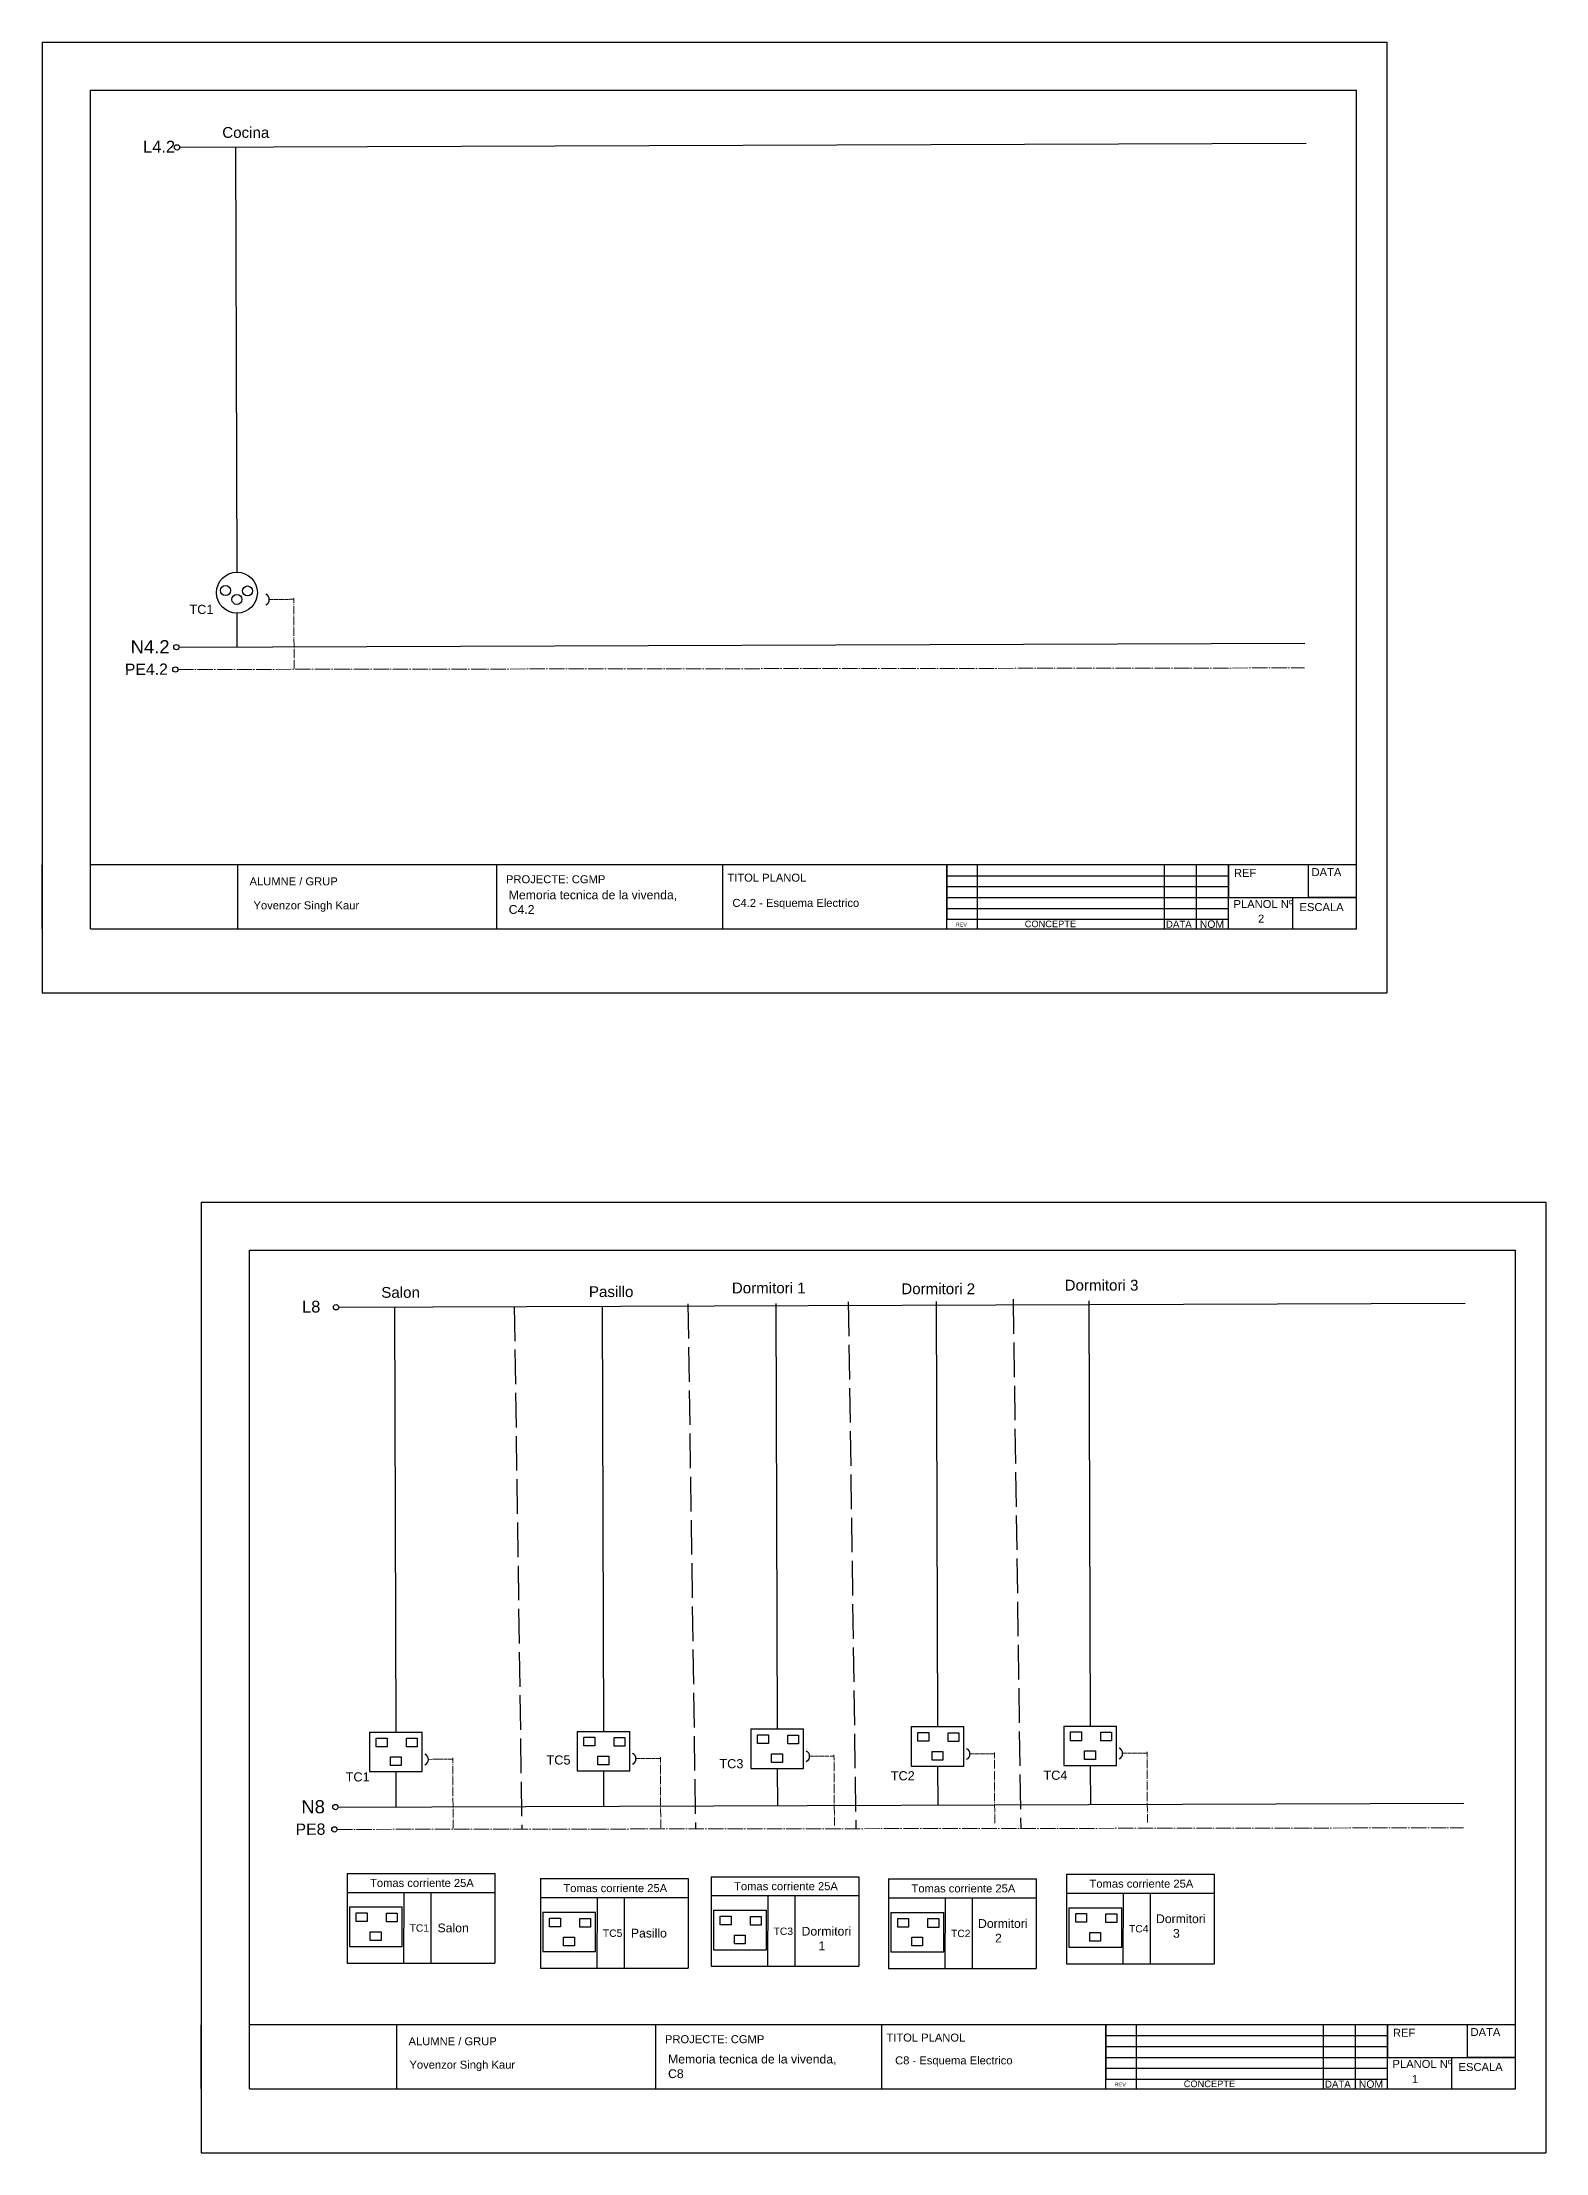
# Model space of a CAD drawing. Header units: millimetres. Extents: x 2377 to 4712, y -254 to 3188.
# Drawn here: x 3315 to 3785, y -254 to 406 of the extents above; entities that cross this region are included whole.
import ezdxf

# ---------------------------------------------------------------- set-up
doc = ezdxf.new("R2010")
doc.units = ezdxf.units.MM
doc.linetypes.add('ACAD_ISO02W100', pattern=[15, 12, -3])
doc.linetypes.add('ACAD_ISO04W100', pattern=[30, 24, -3, 0, -3])
doc.layers.add('Neutro', color=7, linetype='Continuous', true_color=0x2776bb)
doc.layers.add('Tierra', color=7, linetype='Continuous', true_color=0x58ba48)
doc.styles.get("Standard").update_dxf_attribs({"font": 'arial.ttf'})

msp = doc.modelspace()

# ---------------------------------------------------------------- linework, layer by layer
at = {"transparency": 33554687}
for p, q in [((3315.06, 405.75), (3735.06, 405.75)), ((3315.06, 405.75), (3315.06, 108.75)), ((3735.06, 405.75), (3735.06, 108.75)), ((3735.06, 405.75), (3735.06, 390.75)), ((3330.11, 128.75), (3330.11, 390.75)), ((3330.11, 390.75), (3725.6, 390.75)), ((3725.6, 128.75), (3725.6, 390.75)), ((3358.06, 372.96), (3709.91, 374.2)), ((3375.41, 373.02), (3375.88, 240.17)), ((3315.06, 128.75), (3315.06, 148.75)), ((3725.6, 148.75), (3330.11, 148.75)), ((3376.11, 128.75), (3376.11, 148.75)), ((3457.11, 128.75), (3457.11, 148.75)), ((3527.61, 128.75), (3527.61, 148.75)), ((3597.61, 128.75), (3597.61, 148.75)), ((3597.61, 148.75), (3597.61, 145.35)), ((3597.61, 145.35), (3685.62, 145.35)), ((3597.61, 145.35), (3597.61, 141.95)), ((3607.17, 128.75), (3607.17, 148.75)), ((3665.62, 128.75), (3665.62, 148.75)), ((3675.62, 128.75), (3675.62, 148.75)), ((3685.62, 128.75), (3685.62, 148.75)), ((3685.62, 148.75), (3685.62, 138.55)), ((3710.64, 138.55), (3710.64, 148.75)), ((3725.6, 128.75), (3725.6, 148.75)), ((3597.61, 141.95), (3685.62, 141.95)), ((3597.61, 141.95), (3597.61, 138.55)), ((3597.61, 138.55), (3685.62, 138.55)), ((3597.61, 138.55), (3597.61, 135.15)), ((3685.62, 138.55), (3725.6, 138.55)), ((3685.62, 138.55), (3705.61, 138.55)), ((3705.61, 138.55), (3705.61, 128.75)), ((3725.6, 138.55), (3710.64, 138.55)), ((3597.61, 135.15), (3597.61, 131.75)), ((3597.61, 135.15), (3685.62, 135.15)), ((3330.11, 128.75), (3376.11, 128.75)), ((3376.11, 128.75), (3457.11, 128.75)), ((3457.11, 128.75), (3527.61, 128.75)), ((3527.61, 128.75), (3597.61, 128.75)), ((3597.61, 131.75), (3685.62, 131.75)), ((3597.61, 128.75), (3607.17, 128.75)), ((3607.17, 128.75), (3665.62, 128.75)), ((3665.62, 128.75), (3675.62, 128.75)), ((3675.62, 128.75), (3685.62, 128.75)), ((3685.62, 128.75), (3705.61, 128.75)), ((3705.61, 128.75), (3725.6, 128.75)), ((3315.06, 108.75), (3735.06, 108.75)), ((3364.73, 43.37), (3784.73, 43.37)), ((3364.73, 43.37), (3364.73, -253.63)), ((3784.73, 43.37), (3784.73, -253.63)), ((3784.73, 43.37), (3784.73, 28.37)), ((3379.78, -233.63), (3379.78, 28.37)), ((3379.78, 28.37), (3775.27, 28.37)), ((3775.27, -233.63), (3775.27, 28.37)), ((3407.73, 10.58), (3759.57, 11.82)), ((3425.08, 10.64), (3425.55, -122.21)), ((3489.94, 10.87), (3490.41, -121.98)), ((3544.19, 11.65), (3544.65, -121.2)), ((3594.27, 12.36), (3594.74, -120.49)), ((3641.96, 12.53), (3642.43, -120.32)), ((3417.3, -122.21), (3417.3, -134.53)), ((3417.3, -122.21), (3433.79, -122.21)), ((3419.42, -124.05), (3422.8, -124.05)), ((3419.42, -126.77), (3419.42, -124.05)), ((3422.8, -124.05), (3422.8, -126.77)), ((3428.84, -124.13), (3432.23, -124.13)), ((3428.84, -126.85), (3428.84, -124.13)), ((3432.23, -124.13), (3432.23, -126.85)), ((3433.79, -134.53), (3433.79, -122.21)), ((3482.16, -121.98), (3482.16, -134.31)), ((3482.16, -121.98), (3498.65, -121.98)), ((3484.27, -123.82), (3487.66, -123.82)), ((3484.27, -126.54), (3484.27, -123.82)), ((3487.66, -123.82), (3487.66, -126.54)), ((3493.7, -123.91), (3497.09, -123.91)), ((3493.7, -126.62), (3493.7, -123.91)), ((3497.09, -123.91), (3497.09, -126.62)), ((3498.65, -134.31), (3498.65, -121.98)), ((3536.41, -121.2), (3536.41, -133.53)), ((3536.41, -121.2), (3552.9, -121.2)), ((3538.52, -123.05), (3541.91, -123.05)), ((3538.52, -125.76), (3538.52, -123.05)), ((3541.91, -123.05), (3541.91, -125.76)), ((3547.95, -123.13), (3551.33, -123.13)), ((3547.95, -125.85), (3547.95, -123.13)), ((3551.33, -123.13), (3551.33, -125.85)), ((3552.9, -133.53), (3552.9, -121.2)), ((3586.5, -120.49), (3586.5, -132.81)), ((3586.5, -120.49), (3602.99, -120.49)), ((3588.61, -122.33), (3591.99, -122.33)), ((3588.61, -125.04), (3588.61, -122.33)), ((3591.99, -125.04), (3588.61, -125.04)), ((3591.99, -122.33), (3591.99, -125.04)), ((3598.03, -122.41), (3601.42, -122.41)), ((3598.03, -125.13), (3598.03, -122.41)), ((3601.42, -125.13), (3598.03, -125.13)), ((3601.42, -122.41), (3601.42, -125.13)), ((3602.99, -132.81), (3602.99, -120.49)), ((3634.18, -120.32), (3634.18, -132.65)), ((3634.18, -120.32), (3650.67, -120.32)), ((3636.29, -122.16), (3639.68, -122.16)), ((3636.29, -124.88), (3636.29, -122.16)), ((3639.68, -124.88), (3636.29, -124.88)), ((3639.68, -122.16), (3639.68, -124.88)), ((3645.72, -122.25), (3649.11, -122.25)), ((3645.72, -124.96), (3645.72, -122.25)), ((3649.11, -124.96), (3645.72, -124.96)), ((3649.11, -122.25), (3649.11, -124.96)), ((3650.67, -132.65), (3650.67, -120.32)), ((3422.8, -126.77), (3419.42, -126.77)), ((3423.8, -129.96), (3427.19, -129.96)), ((3423.8, -132.68), (3423.8, -129.96)), ((3427.19, -129.96), (3427.19, -132.68)), ((3432.23, -126.85), (3428.84, -126.85)), ((3487.66, -126.54), (3484.27, -126.54)), ((3488.66, -129.73), (3492.05, -129.73)), ((3488.66, -132.45), (3488.66, -129.73)), ((3492.05, -129.73), (3492.05, -132.45)), ((3497.09, -126.62), (3493.7, -126.62)), ((3541.91, -125.76), (3538.52, -125.76)), ((3542.91, -128.95), (3546.3, -128.95)), ((3542.91, -131.67), (3542.91, -128.95)), ((3546.3, -131.67), (3542.91, -131.67)), ((3546.3, -128.95), (3546.3, -131.67)), ((3551.33, -125.85), (3547.95, -125.85)), ((3593, -128.24), (3596.38, -128.24)), ((3593, -130.95), (3593, -128.24)), ((3596.38, -130.95), (3593, -130.95)), ((3596.38, -128.24), (3596.38, -130.95)), ((3640.68, -128.07), (3644.07, -128.07)), ((3640.68, -130.79), (3640.68, -128.07)), ((3644.07, -130.79), (3640.68, -130.79)), ((3644.07, -128.07), (3644.07, -130.79)), ((3417.3, -134.53), (3433.79, -134.53)), ((3427.19, -132.68), (3423.8, -132.68)), ((3482.16, -134.31), (3498.65, -134.31)), ((3492.05, -132.45), (3488.66, -132.45)), ((3536.41, -133.53), (3552.9, -133.53)), ((3586.5, -132.81), (3602.99, -132.81)), ((3634.18, -132.65), (3650.67, -132.65)), ((3410.33, -166.36), (3456.41, -166.36)), ((3410.33, -166.36), (3410.33, -172.26)), ((3456.41, -166.36), (3456.41, -172.26)), ((3470.72, -167.98), (3516.8, -167.98)), ((3470.72, -167.98), (3470.72, -173.89)), ((3516.8, -167.98), (3516.8, -173.89)), ((3524.04, -167.39), (3570.13, -167.39)), ((3524.04, -167.39), (3524.04, -173.29)), ((3570.13, -167.39), (3570.13, -173.29)), ((3579.46, -168.07), (3625.55, -168.07)), ((3579.46, -168.07), (3579.46, -173.97)), ((3625.55, -168.07), (3625.55, -173.97)), ((3635.06, -166.59), (3681.15, -166.59)), ((3635.06, -166.59), (3635.06, -172.5)), ((3681.15, -166.59), (3681.15, -172.5)), ((3410.33, -172.26), (3410.33, -194.34)), ((3410.33, -172.26), (3456.41, -172.26)), ((3411.04, -176.84), (3411.04, -189.17)), ((3411.04, -176.84), (3427.53, -176.84)), ((3427.53, -189.17), (3427.53, -176.84)), ((3428.01, -194.34), (3428.11, -172.26)), ((3436.43, -172.26), (3436.43, -194.34)), ((3456.41, -172.26), (3456.41, -194.34)), ((3470.72, -173.89), (3470.72, -195.96)), ((3470.72, -173.89), (3516.8, -173.89)), ((3488.4, -195.96), (3488.5, -173.89)), ((3496.82, -173.89), (3496.82, -195.96)), ((3516.8, -173.89), (3516.8, -195.96)), ((3524.04, -173.29), (3524.04, -195.37)), ((3524.04, -173.29), (3570.13, -173.29)), ((3524.76, -177.87), (3524.76, -190.2)), ((3524.76, -177.87), (3541.25, -177.87)), ((3541.25, -190.2), (3541.25, -177.87)), ((3541.73, -195.37), (3541.83, -173.29)), ((3550.14, -173.29), (3550.14, -195.37)), ((3570.13, -173.29), (3570.13, -195.37)), ((3579.46, -173.97), (3579.46, -196.05)), ((3579.46, -173.97), (3625.55, -173.97)), ((3597.15, -196.05), (3597.25, -173.97)), ((3605.57, -173.97), (3605.57, -196.05)), ((3625.55, -173.97), (3625.55, -196.05)), ((3635.06, -172.5), (3635.06, -194.57)), ((3635.06, -172.5), (3681.15, -172.5)), ((3635.78, -177.08), (3635.78, -189.4)), ((3635.78, -177.08), (3652.27, -177.08)), ((3652.27, -189.4), (3652.27, -177.08)), ((3652.75, -194.57), (3652.85, -172.5)), ((3661.17, -172.5), (3661.17, -194.57)), ((3681.15, -172.5), (3681.15, -194.57)), ((3413.15, -178.68), (3416.54, -178.68)), ((3413.15, -181.4), (3413.15, -178.68)), ((3416.54, -181.4), (3413.15, -181.4)), ((3416.54, -178.68), (3416.54, -181.4)), ((3417.54, -184.59), (3420.93, -184.59)), ((3417.54, -187.31), (3417.54, -184.59)), ((3420.93, -184.59), (3420.93, -187.31)), ((3422.58, -178.77), (3425.97, -178.77)), ((3422.58, -181.48), (3422.58, -178.77)), ((3425.97, -181.48), (3422.58, -181.48)), ((3425.97, -178.77), (3425.97, -181.48)), ((3471.43, -178.46), (3471.43, -190.79)), ((3471.43, -178.46), (3487.92, -178.46)), ((3473.54, -180.31), (3476.93, -180.31)), ((3473.54, -183.02), (3473.54, -180.31)), ((3476.93, -183.02), (3473.54, -183.02)), ((3476.93, -180.31), (3476.93, -183.02)), ((3482.97, -180.39), (3486.36, -180.39)), ((3482.97, -183.11), (3482.97, -180.39)), ((3486.36, -183.11), (3482.97, -183.11)), ((3486.36, -180.39), (3486.36, -183.11)), ((3487.92, -190.79), (3487.92, -178.46)), ((3526.87, -179.71), (3530.26, -179.71)), ((3526.87, -182.43), (3526.87, -179.71)), ((3530.26, -182.43), (3526.87, -182.43)), ((3530.26, -179.71), (3530.26, -182.43)), ((3536.3, -179.8), (3539.68, -179.8)), ((3536.3, -182.51), (3536.3, -179.8)), ((3539.68, -182.51), (3536.3, -182.51)), ((3539.68, -179.8), (3539.68, -182.51)), ((3580.18, -178.55), (3580.18, -190.88)), ((3580.18, -178.55), (3596.67, -178.55)), ((3582.29, -180.4), (3585.68, -180.4)), ((3582.29, -183.11), (3582.29, -180.4)), ((3585.68, -183.11), (3582.29, -183.11)), ((3585.68, -180.4), (3585.68, -183.11)), ((3591.72, -180.48), (3595.11, -180.48)), ((3591.72, -183.2), (3591.72, -180.48)), ((3595.11, -183.2), (3591.72, -183.2)), ((3595.11, -180.48), (3595.11, -183.2)), ((3596.67, -190.88), (3596.67, -178.55)), ((3637.89, -178.92), (3641.28, -178.92)), ((3637.89, -181.63), (3637.89, -178.92)), ((3641.28, -181.63), (3637.89, -181.63)), ((3641.28, -178.92), (3641.28, -181.63)), ((3647.32, -179), (3650.71, -179)), ((3647.32, -181.72), (3647.32, -179)), ((3650.71, -181.72), (3647.32, -181.72)), ((3650.71, -179), (3650.71, -181.72)), ((3411.04, -189.17), (3427.53, -189.17)), ((3420.93, -187.31), (3417.54, -187.31)), ((3471.43, -190.79), (3487.92, -190.79)), ((3477.93, -186.22), (3481.32, -186.22)), ((3477.93, -188.93), (3477.93, -186.22)), ((3481.32, -188.93), (3477.93, -188.93)), ((3481.32, -186.22), (3481.32, -188.93)), ((3524.76, -190.2), (3541.25, -190.2)), ((3531.26, -185.62), (3534.65, -185.62)), ((3531.26, -188.34), (3531.26, -185.62)), ((3534.65, -188.34), (3531.26, -188.34)), ((3534.65, -185.62), (3534.65, -188.34)), ((3580.18, -190.88), (3596.67, -190.88)), ((3586.68, -186.31), (3590.07, -186.31)), ((3586.68, -189.02), (3586.68, -186.31)), ((3590.07, -189.02), (3586.68, -189.02)), ((3590.07, -186.31), (3590.07, -189.02)), ((3635.78, -189.4), (3652.27, -189.4)), ((3642.28, -184.83), (3645.67, -184.83)), ((3642.28, -187.54), (3642.28, -184.83)), ((3645.67, -187.54), (3642.28, -187.54)), ((3645.67, -184.83), (3645.67, -187.54)), ((3410.33, -194.34), (3456.41, -194.34)), ((3470.72, -195.96), (3516.8, -195.96)), ((3524.04, -195.37), (3570.13, -195.37)), ((3579.46, -196.05), (3625.55, -196.05)), ((3635.06, -194.57), (3681.15, -194.57)), ((3364.73, -233.63), (3364.73, -213.63)), ((3775.27, -213.63), (3379.78, -213.63)), ((3425.78, -233.63), (3425.78, -213.63)), ((3506.78, -233.63), (3506.78, -213.63)), ((3577.28, -233.63), (3577.28, -213.63)), ((3647.28, -233.63), (3647.28, -213.63)), ((3647.28, -213.63), (3647.28, -217.03)), ((3647.28, -217.03), (3735.29, -217.03)), ((3647.28, -217.03), (3647.28, -220.43)), ((3656.84, -233.63), (3656.84, -213.63)), ((3715.29, -233.63), (3715.29, -213.63)), ((3725.29, -233.63), (3725.29, -213.63)), ((3735.29, -233.63), (3735.29, -213.63)), ((3735.29, -213.63), (3735.29, -223.83)), ((3760.31, -223.83), (3760.31, -213.63)), ((3775.27, -233.63), (3775.27, -213.63)), ((3647.28, -220.43), (3735.29, -220.43)), ((3647.28, -220.43), (3647.28, -223.83)), ((3647.28, -223.83), (3735.29, -223.83)), ((3647.28, -223.83), (3647.28, -227.23)), ((3735.29, -223.83), (3775.27, -223.83)), ((3735.29, -223.83), (3755.28, -223.83)), ((3755.28, -223.83), (3755.28, -233.63)), ((3775.27, -223.83), (3760.31, -223.83)), ((3647.28, -227.23), (3647.28, -230.63)), ((3647.28, -227.23), (3735.29, -227.23)), ((3647.28, -230.63), (3735.29, -230.63)), ((3379.78, -233.63), (3425.78, -233.63)), ((3425.78, -233.63), (3506.78, -233.63)), ((3506.78, -233.63), (3577.28, -233.63)), ((3577.28, -233.63), (3647.28, -233.63)), ((3647.28, -233.63), (3656.84, -233.63)), ((3656.84, -233.63), (3715.29, -233.63)), ((3715.29, -233.63), (3725.29, -233.63)), ((3725.29, -233.63), (3735.29, -233.63)), ((3735.29, -233.63), (3755.28, -233.63)), ((3755.28, -233.63), (3775.27, -233.63)), ((3364.73, -253.63), (3784.73, -253.63))]:
    msp.add_line(p, q, dxfattribs=at)
at = {"linetype": 'ACAD_ISO02W100', "ltscale": 0.9, "transparency": 33554687}
for p, q in [((3462.52, 10.78), (3464.86, -152.52)), ((3516.77, 11.55), (3519.12, -152.44)), ((3566.86, 12.27), (3569.21, -152.37)), ((3618.34, 13.01), (3620.71, -152.3))]:
    msp.add_line(p, q, dxfattribs=at)
at = {"transparency": 33554687}
for centre, radius in [((3357.16, 372.9), 0.83), ((3375.88, 233.78), 6.39), ((3372.3, 234.43), 1.56), ((3375.86, 231.67), 1.56), ((3379.21, 234.31), 1.56), ((3406.83, 10.52), 0.83)]:
    msp.add_circle(centre, radius, dxfattribs=at)
at = {"layer": 'Neutro', "transparency": 33554687}
for p, q in [((3375.88, 227.4), (3375.88, 216.73)), ((3709.43, 217.9), (3357.8, 216.66)), ((3425.55, -134.53), (3425.55, -145.65)), ((3490.41, -134.31), (3490.41, -145.42)), ((3544.67, -133.53), (3544.71, -145.23)), ((3594.74, -132.81), (3594.78, -145.05)), ((3642.43, -132.65), (3642.47, -144.89)), ((3759.1, -144.48), (3407.47, -145.71))]:
    msp.add_line(p, q, dxfattribs=at)
for centre in [(3356.97, 216.75), (3406.64, -145.63)]:
    msp.add_circle(centre, 0.83, dxfattribs=at)
at = {"layer": 'Tierra', "linetype": 'ACAD_ISO04W100', "lineweight": 15, "ltscale": 0.05, "transparency": 33554687}
for p, q in [((3393.61, 231.7), (3386.11, 231.67)), ((3443.28, -130.68), (3435.78, -130.71)), ((3508.14, -130.45), (3500.64, -130.48)), ((3562.38, -129.67), (3554.88, -129.71)), ((3612.47, -128.96), (3604.97, -128.99)), ((3660.16, -128.79), (3652.66, -128.82))]:
    msp.add_line(p, q, dxfattribs=at)
at = {"layer": 'Tierra', "linetype": 'ACAD_ISO04W100', "lineweight": 15, "ltscale": 0.11, "transparency": 33554687}
for p, q in [((3393.75, 210.05), (3393.61, 232.1)), ((3443.42, -152.33), (3443.28, -130.28)), ((3508.28, -152.1), (3508.14, -130.05)), ((3562.52, -151.33), (3562.38, -129.28)), ((3612.61, -150.61), (3612.47, -128.56)), ((3660.3, -150.44), (3660.16, -128.39))]:
    msp.add_line(p, q, dxfattribs=at)
at = {"layer": 'Tierra', "color": 85, "linetype": 'ACAD_ISO04W100', "lineweight": 15, "ltscale": 0.2, "true_color": 0x58ba48, "transparency": 33554687}
for p, q in [((3357.5, 209.78), (3709.37, 210.27)), ((3407.17, -152.6), (3759.04, -152.11))]:
    msp.add_line(p, q, dxfattribs=at)
at = {"layer": 'Tierra', "transparency": 33554687}
for centre in [(3356.67, 209.77), (3406.34, -152.6)]:
    msp.add_circle(centre, 0.83, dxfattribs=at)
for centre in [(3384.19, 231.62), (3433.86, -130.76), (3498.72, -130.53), (3552.96, -129.76), (3603.05, -129.04), (3650.74, -128.87)]:
    msp.add_arc(centre, 1.81, 294.98925, 65.01075, dxfattribs=at)

# ---------------------------------------------------------------- texts
at = {"transparency": 33554687, "attachment_point": 1}
for s, width, gutter_width, heights, insert, char_height in [('Cocina', 84.2878, 16.88, [0], (3371.3, 379.24), 3.377), ('TC1', 51.0022, 14.23, [0], (3361.05, 229.98), 2.846), ('PROJECTE: CGMP', 37.0564, 12.5, [0], (3459.92, 145.49), 2.5), ('TITOL PLANOL', 34.1105, 12.5, [0], (3529.08, 145.99), 2.5), ('REF', 14.591, 12.5, [0], (3687.33, 147.49), 2.5), ('DATA', 13.3924, 12.5, [0], (3711.55, 147.72), 2.5), ('ALUMNE / GRUP', 48.2644, 12.5, [0], (3379.82, 144.83), 2.5), ('C4.2 - Esquema Electrico', 63.5407, 12.5, [0], (3530.66, 138.1), 2.5), ('PLANOL Nº', 23.5912, 12.5, [4.44], (3687.18, 137.76), 2.5), ('2', 63.5407, 12.5, [0], (3694.83, 133.19), 2.5), ('ESCALA', 18.9792, 12.5, [0], (3707.8, 136.8), 2.5), ('REV', 3.8206, 6.05, [0], (3600.44, 130.67), 1.209), ('CONCEPTE', 3.309, 10.34, [0], (3621.96, 131.33), 2.068), ('DATA', 8.5845, 10.78, [0], (3666.09, 131.28), 2.155), ('NOM', 9.2865, 11.66, [0], (3676.65, 131.38), 2.331), ('Salon', 84.2878, 16.88, [0], (3420.97, 16.86), 3.377), ('Pasillo', 84.2878, 16.88, [0], (3485.83, 17.09), 3.377), ('Dormitori 1', 84.2878, 16.88, [0], (3530.48, 18.25), 3.3767), ('Dormitori 2', 84.2878, 16.88, [0], (3583.41, 17.99), 3.3767), ('Dormitori 3', 84.2878, 16.88, [0], (3634.42, 19.11), 3.3767), ('TC5', 51.0022, 14.23, [0], (3472.58, -129.49), 2.846), ('TC3', 51.0022, 14.23, [0], (3526.58, -130.64), 2.846), ('TC1', 51.0022, 14.23, [0], (3409.84, -134.77), 2.846), ('TC2', 51.0022, 14.23, [0], (3580.1, -134.42), 2.846), ('TC4', 51.0022, 14.23, [0], (3627.79, -134.25), 2.846), ('Tomas corriente 25A', 62.5304, 12.5, [0], (3417.46, -168.07), 2.5), ('Tomas corriente 25A', 62.5304, 12.5, [0], (3477.85, -169.69), 2.5), ('Tomas corriente 25A', 62.5304, 12.5, [0], (3531.18, -169.09), 2.5), ('Tomas corriente 25A', 62.5304, 12.5, [0], (3586.6, -169.78), 2.5), ('Tomas corriente 25A', 62.5304, 12.5, [0], (3642.2, -168.3), 2.5), ('TC1', 41.2747, 11.51, [0], (3429.8, -182.24), 2.303), ('Salon', 68.2119, 13.66, [0], (3438.54, -182.01), 2.733), ('TC5', 41.2747, 11.51, [0], (3490.19, -183.87), 2.303), ('Pasillo', 68.2119, 13.66, [0], (3498.93, -183.64), 2.733), ('TC3', 41.2747, 11.51, [0], (3543.51, -183.27), 2.303), ('Dormitori \\P     1', 68.2119, 13.66, [0], (3552.26, -183.04), 2.733), ('TC2', 41.2747, 11.51, [0], (3598.94, -183.95), 2.303), ('Dormitori \\P     2', 68.2119, 13.66, [0], (3607.37, -180.63), 2.733), ('TC4', 41.2747, 11.51, [0], (3654.54, -182.48), 2.303), ('Dormitori \\P     3', 68.2119, 13.66, [0], (3662.97, -179.15), 2.733), ('ALUMNE / GRUP', 48.2644, 12.5, [0], (3429.49, -217.55), 2.5), ('PROJECTE: CGMP', 37.0564, 12.5, [0], (3509.58, -216.89), 2.5), ('TITOL PLANOL', 34.1105, 12.5, [0], (3578.75, -216.39), 2.5), ('REF', 14.591, 12.5, [0], (3736.99, -214.89), 2.5), ('DATA', 13.3924, 12.5, [0], (3761.22, -214.65), 2.5), ('C8 - Esquema Electrico', 63.5407, 12.5, [0], (3581.47, -223.51), 2.5), ('PLANOL Nº', 23.5912, 12.5, [4.44], (3736.85, -224.62), 2.5), ('1', 63.5407, 12.5, [0], (3742.89, -229.37), 2.5), ('ESCALA', 18.9792, 12.5, [0], (3757.47, -225.58), 2.5), ('REV', 3.8206, 6.05, [0], (3650.11, -231.71), 1.209), ('CONCEPTE', 3.309, 10.34, [0], (3671.63, -231.05), 2.068), ('DATA', 8.5845, 10.78, [0], (3715.76, -231.1), 2.155), ('NOM', 9.2865, 11.66, [0], (3726.32, -231), 2.331)]:
    msp.add_mtext_dynamic_manual_height_columns(s, width=width, gutter_width=gutter_width, heights=heights, dxfattribs=dict(at, insert=insert, char_height=char_height))
at = {"ltscale": 5, "transparency": 33554687, "char_height": 3.689, "attachment_point": 1, "rotation": 0.19898}
for s, insert in [('L4.2', (3346.53, 374.94)), ('L8', (3396.2, 12.56))]:
    msp.add_mtext_dynamic_manual_height_columns(s, width=22.6485, gutter_width=18.45, heights=[0], dxfattribs=dict(at, insert=insert))
at = {"transparency": 33554687, "attachment_point": 1}
for s, insert, char_height, width in [('Memoria tecnica de la vivenda,\\PC4.2', (3460.78, 140.72), 2.7327, 53.673), ('Yovenzor Singh Kaur\\P', (3381.05, 137.34), 2.5, 34.6944), ('Memoria tecnica de la vivenda,\\PC8', (3510.55, -223), 2.7327, 53.673), ('Yovenzor Singh Kaur\\P', (3429.77, -224.85), 2.5, 34.6944)]:
    msp.add_mtext(s, dxfattribs=dict(at, insert=insert, char_height=char_height, width=width))
at = {"layer": 'Neutro', "ltscale": 5, "transparency": 33554687, "char_height": 4.123, "attachment_point": 1, "rotation": 0.19898}
for s, insert in [('N4.2', (3342.67, 218.9)), ('\\pxt1;N8', (3395.99, -143.47))]:
    msp.add_mtext_dynamic_manual_height_columns(s, width=25.3099, gutter_width=20.61, heights=[4.26], dxfattribs=dict(at, insert=insert))
at = {"layer": 'Tierra', "ltscale": 5, "transparency": 33554687, "char_height": 3.53, "attachment_point": 1, "rotation": 0.19898}
for s, insert in [('PE4.2', (3340.87, 211.6)), ('PE8', (3394.19, -150.78))]:
    msp.add_mtext_dynamic_manual_height_columns(s, width=21.6717, gutter_width=17.65, heights=[3.65], dxfattribs=dict(at, insert=insert))

doc.saveas('drawing.dxf')
